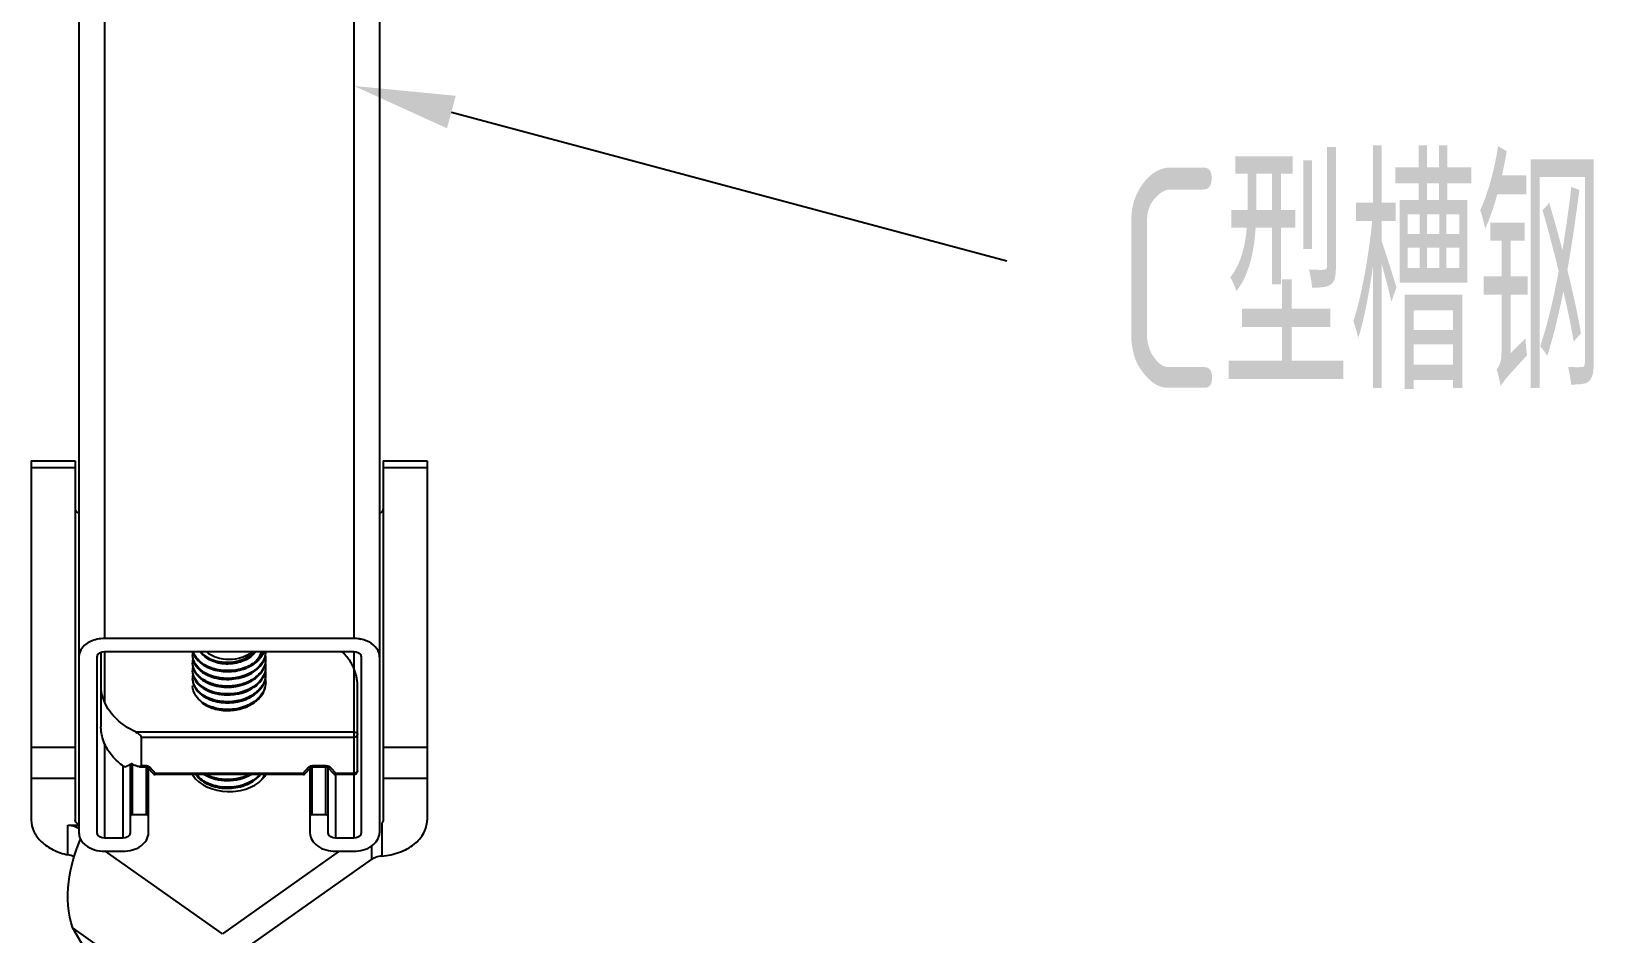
# Model space of a CAD drawing. Extents: x 4995099 to 5303443, y 4627657 to 4889583.
# Drawn here: x 5063627 to 5066722, y 4746297 to 4748084 of the extents above; entities that cross this region are included whole.
import ezdxf

# ---------------------------------------------------------------- set-up
doc = ezdxf.new("R2010")
doc.units = 0
doc.header["$LTSCALE"] = 1000
doc.header["$MEASUREMENT"] = 0
doc.layers.get('0').update_dxf_attribs({"color": 4, "linetype": 'CONTINUOUS'})
doc.styles.get("Standard").update_dxf_attribs({"font": 'GBENOR', "bigfont": 'GBCBIG'})

msp = doc.modelspace()

# ---------------------------------------------------------------- linework, layer by layer
at = {"linetype": 'Continuous'}
for p, q in [((5063772.6, 4750738.8), (5063772.6, 4746881.9)), ((5064266.3, 4750738.8), (5064266.3, 4746881.9)), ((5063721.8, 4750702.9), (5063721.8, 4746496.9)), ((5064317.1, 4750702.9), (5064317.1, 4746496.9)), ((5063627.4, 4747233.5), (5063714.5, 4747233.5)), ((5063627.4, 4747233.5), (5063627.4, 4746522.6)), ((5063714.5, 4747233.5), (5063714.5, 4746522.6)), ((5064324.4, 4747233.5), (5064411.5, 4747233.5)), ((5064324.4, 4747233.5), (5064324.4, 4746522.6)), ((5064411.5, 4747233.5), (5064411.5, 4746522.6)), ((5063627.4, 4747220.7), (5063714.5, 4747220.7)), ((5064324.4, 4747220.7), (5064411.5, 4747220.7)), ((5064266.3, 4746881.9), (5063772.6, 4746881.9)), ((5063765.3, 4746854.7), (5063765.3, 4746707.4)), ((5063772.6, 4746856.2), (5064266.3, 4746856.2)), ((5063772.6, 4746856.2), (5063772.6, 4746755.6)), ((5064266.3, 4746856.2), (5064266.3, 4746486.6)), ((5063758.1, 4746496.9), (5063758.1, 4746846)), ((5064280.8, 4746846), (5064280.8, 4746496.9)), ((5064273.5, 4746620.1), (5064273.5, 4746789.5)), ((5063833.7, 4746697.1), (5064266.3, 4746697.1)), ((5063714.5, 4746666.3), (5063627.4, 4746666.3)), ((5063772.6, 4746673.4), (5063772.6, 4746486.6)), ((5063845.2, 4746686.8), (5064266.3, 4746686.8)), ((5063845.2, 4746686.8), (5063845.2, 4746630.4)), ((5064411.5, 4746666.3), (5064324.4, 4746666.3)), ((5063823.4, 4746633.7), (5063823.4, 4746496.9)), ((5063827.8, 4746532.8), (5063827.8, 4746633.3)), ((5063714.5, 4746604.7), (5063627.4, 4746604.7)), ((5063808.9, 4746630.1), (5063808.9, 4746486.6)), ((5063841.6, 4746628.2), (5063853.8, 4746628.2)), ((5063845.2, 4746630.4), (5063853.8, 4746630.4)), ((5063853.8, 4746630.4), (5063853.8, 4746628.2)), ((5063855.4, 4746532.8), (5063855.4, 4746628.2)), ((5063857, 4746627.3), (5063869.6, 4746613.9)), ((5063859.7, 4746496.9), (5063859.7, 4746624.4)), ((5063862.3, 4746627.2), (5063873.8, 4746615)), ((5063869.6, 4746613.9), (5063870.3, 4746613.3)), ((5063870.3, 4746613.3), (5063871.5, 4746612.9)), ((5063871.5, 4746612.9), (5063872.1, 4746612.8)), ((5064166.7, 4746612.8), (5063872.1, 4746612.8)), ((5064165.1, 4746615), (5063873.8, 4746615)), ((5064165.1, 4746615), (5064176.6, 4746627.2)), ((5064166.8, 4746612.8), (5064167.4, 4746612.9)), ((5064167.4, 4746612.9), (5064168.5, 4746613.3)), ((5064168.5, 4746613.3), (5064169.3, 4746613.9)), ((5064169.3, 4746613.9), (5064181.9, 4746627.3)), ((5064179.2, 4746624.4), (5064179.2, 4746496.9)), ((5064183.5, 4746532.8), (5064183.5, 4746627.3)), ((5064185.1, 4746630.4), (5064211, 4746630.4)), ((5064185.1, 4746630.4), (5064185.1, 4746628.2)), ((5064185.1, 4746628.2), (5064211, 4746628.2)), ((5064211, 4746630.4), (5064211, 4746628.2)), ((5064211.1, 4746532.8), (5064211.1, 4746628.2)), ((5064214.2, 4746627.3), (5064226.8, 4746613.9)), ((5064215.5, 4746496.9), (5064215.5, 4746625.9)), ((5064219.5, 4746627.2), (5064231, 4746615)), ((5064226.8, 4746613.9), (5064227.5, 4746613.3)), ((5064227.5, 4746613.3), (5064228.7, 4746612.9)), ((5064228.7, 4746612.9), (5064229.3, 4746612.8)), ((5064266.3, 4746612.8), (5064229.3, 4746612.8)), ((5064230, 4746612.8), (5064230, 4746486.6)), ((5064266.3, 4746615), (5064231, 4746615)), ((5064411.5, 4746604.7), (5064324.4, 4746604.7)), ((5063700.1, 4746512.3), (5063721.8, 4746512.3)), ((5063700.1, 4746453.7), (5063700.1, 4746512.3)), ((5063824, 4746531.3), (5063823.4, 4746529.7)), ((5063825.6, 4746532.4), (5063824, 4746531.3)), ((5063827.8, 4746532.8), (5063825.6, 4746532.4)), ((5063855.4, 4746532.8), (5063827.8, 4746532.8)), ((5063857.5, 4746532.4), (5063855.4, 4746532.8)), ((5063859.1, 4746531.3), (5063857.5, 4746532.4)), ((5063859.7, 4746529.7), (5063859.1, 4746531.3)), ((5064179.7, 4746531.3), (5064179.2, 4746529.7)), ((5064181.3, 4746532.4), (5064179.7, 4746531.3)), ((5064183.5, 4746532.8), (5064181.3, 4746532.4)), ((5064211.1, 4746532.8), (5064183.5, 4746532.8)), ((5064213.3, 4746532.4), (5064211.1, 4746532.8)), ((5064214.9, 4746531.3), (5064213.3, 4746532.4)), ((5064215.5, 4746529.7), (5064214.9, 4746531.3)), ((5064321.9, 4746516.8), (5064321.9, 4746451.2)), ((5063808.9, 4746486.6), (5063772.6, 4746486.6)), ((5064266.3, 4746486.6), (5064230, 4746486.6)), ((5063772.6, 4746460.9), (5063808.9, 4746460.9)), ((5064006, 4746297.4), (5063773.3, 4746461.9)), ((5064237.2, 4746460.9), (5064006, 4746297.4)), ((5064230, 4746460.9), (5064266.3, 4746460.9)), ((5064301.3, 4746471.2), (5064301.3, 4746444.7)), ((5064006, 4746235.8), (5064301.3, 4746444.7)), ((5063710, 4746308.4), (5063923.8, 4746157.2)), ((5063923.8, 4745943.3), (5063710, 4746308.4))]:
    msp.add_line(p, q, dxfattribs=at)
msp.add_lwpolyline([(5064459.5, 4747924.3), (5065559.4, 4747629.8)])
for centre, radius, start, end in [((5064266.3, 4746810.8), 71.1, 80.8706, 90.0189), ((5064266.7, 4746813.6), 68.2, 78.0323, 80.8417), ((5063980.1, 4746850.4), 33.3, 169.9347, 179.9645), ((5063979.7, 4746850.5), 32.9, 180.0025, 183.3202), ((5064050.9, 4746858.3), 41.1, 347.1396, 348.9145), ((5064051.6, 4746858.2), 40.4, 348.9029, 357.1916), ((5064051.8, 4746856.3), 40.2, 349.8101, 359.9705), ((5064159, 4746768.9), 120.9, 42.2494, 46.358), ((5063980.2, 4746848.6), 33.4, 180.052, 191.6603), ((5063980.2, 4746835), 33.4, 168.2082, 179.9468), ((5063979.7, 4746835.1), 32.9, 180.0025, 183.319), ((5063980.2, 4746833.2), 33.4, 180.0522, 191.7103), ((5063980.2, 4746819.6), 33.4, 168.2604, 179.9474), ((5063979.7, 4746819.7), 32.9, 180.0024, 183.3198), ((5064049.8, 4746856.7), 42.3, 339.139, 349.3386), ((5064050, 4746841.2), 42.1, 339.3218, 350.2377), ((5064050.8, 4746858.4), 41.3, 346.6926, 347.1405), ((5064051.3, 4746842.9), 40.7, 348.6303, 349.8187), ((5064051.4, 4746856.3), 40.6, 349.4125, 349.8194), ((5064051.6, 4746827.4), 40.4, 348.9773, 357.229), ((5064051.4, 4746842.9), 40.7, 349.8191, 350.9299), ((5064051.8, 4746811.9), 40.2, 0.0332, 10.0184), ((5064051.4, 4746842.7), 40.6, 8.7721, 9.1529), ((5064051.8, 4746842.8), 40.3, 350.9257, 355.6647), ((5064051.4, 4746840.9), 40.6, 350.3157, 352.5466), ((5064051.8, 4746827.3), 40.2, 0.0308, 9.7049), ((5064051.8, 4746825.5), 40.2, 350.6114, 359.9707), ((5064051.9, 4746842.7), 40.2, 0.0242, 8.7833), ((5064052, 4746840.8), 40.1, 352.5397, 359.9837), ((5064052.1, 4746842.8), 40, 355.6713, 356.5908), ((5064052.2, 4746842.8), 39.9, 357.2291, 359.9993), ((5064052.1, 4746842.8), 39.9, 356.5909, 357.2293), ((5064052.3, 4746827.4), 39.8, 357.2509, 359.9984), ((5063980.2, 4746817.8), 33.4, 180.0496, 191.3679), ((5063980.2, 4746804.2), 33.4, 167.9094, 179.9433), ((5063979.7, 4746804.3), 32.9, 180.0025, 183.3152), ((5063979.7, 4746788.9), 32.9, 180.0025, 183.3152), ((5064016.3, 4746899.7), 83.7, 280.123, 282.928), ((5064051.6, 4746812), 40.4, 349.2692, 357.2332), ((5064051.8, 4746796.5), 40.2, 0.0332, 10.0043), ((5064051.8, 4746810.1), 40.2, 350.5969, 359.9706), ((5064052.3, 4746812), 39.8, 357.2538, 359.9983), ((5064052.3, 4746796.6), 39.8, 357.2538, 359.9983), ((5064015.1, 4746848.6), 78.7, 257.5731, 259.6973), ((5064034.5, 4746807.2), 60.8, 311.8202, 317.3511), ((5063908, 4746782.3), 169.2, 241.7354, 243.9434), ((5063989.3, 4746639.5), 50.6, 211.9656, 213.5353), ((5063979.7, 4746616.4), 32.9, 186.2145, 188.321), ((5063981.2, 4746619.7), 34.4, 191.5191, 196.3654), ((5063990.3, 4746637.8), 44.7, 214.1434, 218.9006), ((5063991.7, 4746638.9), 46.4, 218.8725, 219.1531), ((5063992.2, 4746639.3), 47.1, 219.1565, 220.767), ((5064047.5, 4746626.1), 44.7, 334.3672, 341.5372), ((5064049, 4746625.6), 43.1, 341.5792, 342.7354), ((5064052.6, 4746612), 39.5, 0.9501, 1.1978), ((5064266.3, 4746620.1), 7.26, 270.0008, 359.9997), ((5063752.8, 4746499), 31.4, 207.6898, 214.3075)]:
    msp.add_arc(centre, radius, start, end, dxfattribs=at)
msp.add_ellipse((5063924.1, 4746826.4), major_axis=(148, 197.9), ratio=0.292406, start_param=3.562723, end_param=3.670193, dxfattribs=at)
for points, knots in [([(5063714.5, 4747138.6), (5063714.5, 4747137.7), (5063715.3, 4747133.7), (5063718.9, 4747130.9), (5063721.7, 4747129.7)], [0, 0, 0, 0, 0.22722, 1, 1, 1, 1]), ([(5064317.2, 4747129.7), (5064318.2, 4747130.2), (5064321.7, 4747131.9), (5064324.4, 4747135.8), (5064324.4, 4747138.6)], [0, 0, 0, 0, 0.2888, 1, 1, 1, 1]), ([(5064317.1, 4746846), (5064317.1, 4746849.8), (5064312.9, 4746867.5), (5064294.2, 4746877.6), (5064280.9, 4746880.4)], [0, 0, 0, 0, 0.221136, 1, 1, 1, 1]), ([(5063744.6, 4746876), (5063741.3, 4746874.4), (5063730.1, 4746868.1), (5063721.8, 4746855.2), (5063721.8, 4746846)], [0, 0, 0, 0, 0.286732, 1, 1, 1, 1]), ([(5064070.7, 4746835.3), (5064060.9, 4746827.9), (5064036.8, 4746818), (5064004.8, 4746817.5), (5063980.9, 4746824.1), (5063965.8, 4746832.2), (5063954.3, 4746842.9), (5063949.6, 4746851.8), (5063948.3, 4746856.2)], [0, 0, 0, 0, 0.262112, 0.537776, 0.66937, 0.790942, 0.900704, 1, 1, 1, 1]), ([(5063950.1, 4746849.4), (5063950.5, 4746848.5), (5063952.5, 4746844.6), (5063955.1, 4746841.1), (5063957.4, 4746838.7)], [0, 0, 0, 0, 0.24232, 1, 1, 1, 1]), ([(5063962.1, 4746856.1), (5063972.2, 4746844), (5063993.5, 4746835.5), (5064018.1, 4746834.6), (5064035.7, 4746836.5), (5064048.4, 4746841), (5064055.8, 4746845.4)], [0, 0, 0, 0, 0.471992, 0.606824, 0.74197, 1, 1, 1, 1]), ([(5064072.6, 4746856.2), (5064066.8, 4746848.4), (5064049.2, 4746835.8), (5064018, 4746829.5), (5063987.2, 4746834.3), (5063969.9, 4746845.8), (5063964.6, 4746853.1)], [0, 0, 0, 0, 0.241934, 0.512224, 0.776098, 1, 1, 1, 1]), ([(5063974.2, 4746856.1), (5063980, 4746851.1), (5063994.7, 4746843.3), (5064019.4, 4746839.6), (5064044.1, 4746843.3), (5064058.9, 4746851.1), (5064064.7, 4746856.1)], [0, 0, 0, 0, 0.238191, 0.5, 0.761809, 1, 1, 1, 1]), ([(5064055.8, 4746845.4), (5064057.1, 4746846.2), (5064062.3, 4746849.2), (5064067.1, 4746852.9), (5064070.1, 4746856.2)], [0, 0, 0, 0, 0.261206, 1, 1, 1, 1]), ([(5064070.7, 4746835.3), (5064072.2, 4746836.8), (5064077.7, 4746843), (5064081.9, 4746850.4), (5064083.9, 4746856.2)], [0, 0, 0, 0, 0.260314, 1, 1, 1, 1]), ([(5064070.7, 4746835.3), (5064072.7, 4746836.7), (5064080, 4746842.5), (5064085.9, 4746850), (5064088.7, 4746856.2)], [0, 0, 0, 0, 0.267033, 1, 1, 1, 1]), ([(5064258.7, 4746837.2), (5064257.9, 4746838.3), (5064254.8, 4746842.9), (5064251.3, 4746847.1), (5064248.5, 4746850.2)], [0, 0, 0, 0, 0.245927, 1, 1, 1, 1]), ([(5064090.9, 4746848.9), (5064089.4, 4746842.2), (5064082.3, 4746828.8), (5064064.2, 4746814.1), (5064040.7, 4746804.8), (5064014.7, 4746801.8), (5063989.3, 4746805.4), (5063967.5, 4746814.9), (5063951.9, 4746829.6), (5063947.2, 4746842.5), (5063946.9, 4746848.6)], [0, 0, 0, 0, 0.111968, 0.236912, 0.374448, 0.518156, 0.658848, 0.787879, 0.900583, 1, 1, 1, 1]), ([(5064091.2, 4746834.8), (5064089.9, 4746828.1), (5064083.2, 4746814.5), (5064065.3, 4746799.3), (5064041.8, 4746789.6), (5064015.6, 4746786.4), (5063990, 4746789.8), (5063967.9, 4746799.3), (5063952, 4746814), (5063947.2, 4746827), (5063946.9, 4746833.2)], [0, 0, 0, 0, 0.111438, 0.235731, 0.372938, 0.516745, 0.657844, 0.787365, 0.900423, 1, 1, 1, 1]), ([(5063950.1, 4746834.1), (5063950.5, 4746833.1), (5063952.5, 4746829.2), (5063955.1, 4746825.7), (5063957.4, 4746823.2)], [0, 0, 0, 0, 0.242292, 1, 1, 1, 1]), ([(5063950.1, 4746818.7), (5063950.5, 4746817.7), (5063952.5, 4746813.8), (5063955.1, 4746810.3), (5063957.4, 4746807.8)], [0, 0, 0, 0, 0.242309, 1, 1, 1, 1]), ([(5063957.4, 4746838.7), (5063963.6, 4746831.8), (5063981, 4746820.9), (5064011.7, 4746814.8), (5064043.8, 4746818.4), (5064063.6, 4746827.8), (5064071.7, 4746834.1)], [0, 0, 0, 0, 0.225132, 0.482573, 0.749584, 1, 1, 1, 1]), ([(5063957.4, 4746823.2), (5063964.8, 4746815), (5063980.9, 4746806), (5064004.3, 4746801), (5064023.8, 4746800.7), (5064043, 4746804), (5064065.4, 4746812.6), (5064079.7, 4746824.5), (5064085.6, 4746834)], [0, 0, 0, 0, 0.231819, 0.363306, 0.499507, 0.635491, 0.766568, 1, 1, 1, 1]), ([(5063957.4, 4746807.8), (5063964.8, 4746799.6), (5063980.9, 4746790.6), (5064004.3, 4746785.6), (5064023.8, 4746785.3), (5064043, 4746788.6), (5064065.4, 4746797.2), (5064079.8, 4746809.1), (5064085.6, 4746818.6)], [0, 0, 0, 0, 0.231805, 0.363293, 0.499495, 0.635484, 0.766566, 1, 1, 1, 1]), ([(5064071.7, 4746834.1), (5064072.4, 4746834.7), (5064075.3, 4746837), (5064077.9, 4746839.6), (5064079.8, 4746841.6)], [0, 0, 0, 0, 0.25532, 1, 1, 1, 1]), ([(5064079.8, 4746841.6), (5064080.3, 4746842.3), (5064082.4, 4746844.7), (5064084.3, 4746847.4), (5064085.6, 4746849.4)], [0, 0, 0, 0, 0.254857, 1, 1, 1, 1]), ([(5064091.3, 4746819.7), (5064091, 4746818.4), (5064089.8, 4746813.3), (5064087.6, 4746808.5), (5064085.5, 4746805.1)], [0, 0, 0, 0, 0.245205, 1, 1, 1, 1]), ([(5064266.3, 4746823.4), (5064265.7, 4746824.6), (5064263.5, 4746829.4), (5064260.8, 4746833.9), (5064258.7, 4746837.2)], [0, 0, 0, 0, 0.246381, 1, 1, 1, 1]), ([(5064273.5, 4746789.5), (5064273.5, 4746791.1), (5064273.3, 4746794.2), (5064272.7, 4746800.2), (5064271, 4746810.1), (5064268.5, 4746818.4), (5064266.3, 4746823.4)], [0, 0, 0, 0, 0.138161, 0.267841, 0.521134, 1, 1, 1, 1]), ([(5063946.8, 4746802.3), (5063946.8, 4746796.5), (5063950.4, 4746783.9), (5063959.2, 4746774.6), (5063964.4, 4746770.6)], [0, 0, 0, 0, 0.471695, 1, 1, 1, 1]), ([(5064085.5, 4746805.1), (5064078.2, 4746793.2), (5064058.8, 4746779.4), (5064029.7, 4746772.1), (5064005.7, 4746771.7), (5063983.2, 4746776.7), (5063964.3, 4746786.6), (5063951.1, 4746800.5), (5063947.2, 4746812.2), (5063946.9, 4746817.8)], [0, 0, 0, 0, 0.247397, 0.387799, 0.530345, 0.667239, 0.791958, 0.901708, 1, 1, 1, 1]), ([(5063962.2, 4746774.3), (5063957.8, 4746778), (5063950.5, 4746786.4), (5063947.2, 4746797.2), (5063946.9, 4746802.4)], [0, 0, 0, 0, 0.52477, 1, 1, 1, 1]), ([(5063947.5, 4746811.2), (5063948.6, 4746805.8), (5063953.8, 4746794.8), (5063968.1, 4746782.2), (5063987.3, 4746773.5), (5064009.5, 4746769.5), (5064032.8, 4746770.7), (5064060.7, 4746778.5), (5064079.1, 4746792.2), (5064085.9, 4746803.8)], [0, 0, 0, 0, 0.099803, 0.212169, 0.338787, 0.476105, 0.61766, 0.756186, 1, 1, 1, 1]), ([(5064035.8, 4746787.6), (5064032.6, 4746786.8), (5064019.9, 4746784.5), (5064006.7, 4746785.2), (5063997.3, 4746787.4)], [0, 0, 0, 0, 0.252464, 1, 1, 1, 1]), ([(5064031.1, 4746817.4), (5064028.3, 4746816.9), (5064017.4, 4746815.5), (5064006.2, 4746816.2), (5063998.2, 4746817.9)], [0, 0, 0, 0, 0.253006, 1, 1, 1, 1]), ([(5064032.3, 4746802.2), (5064029.5, 4746801.7), (5064018.3, 4746800.1), (5064006.8, 4746800.7), (5063998.5, 4746802.5)], [0, 0, 0, 0, 0.252727, 1, 1, 1, 1]), ([(5064092, 4746794.7), (5064091.7, 4746789.5), (5064089.1, 4746778.9), (5064083, 4746770), (5064079.2, 4746766)], [0, 0, 0, 0, 0.483641, 1, 1, 1, 1]), ([(5064087.4, 4746793.1), (5064086.9, 4746792.1), (5064084.6, 4746787.9), (5064081.7, 4746784), (5064079.2, 4746781.4)], [0, 0, 0, 0, 0.24363, 1, 1, 1, 1]), ([(5064080.1, 4746765.1), (5064083.8, 4746769.2), (5064089.8, 4746778.5), (5064092, 4746789.4), (5064092, 4746794.6)], [0, 0, 0, 0, 0.515614, 1, 1, 1, 1]), ([(5064080.1, 4746780.4), (5064080.8, 4746781.2), (5064083.4, 4746784.3), (5064085.6, 4746787.8), (5064087, 4746790.4)], [0, 0, 0, 0, 0.256096, 1, 1, 1, 1]), ([(5064087, 4746790.4), (5064087.6, 4746791.5), (5064089.6, 4746795.6), (5064090.9, 4746800.1), (5064091.5, 4746803.5)], [0, 0, 0, 0, 0.255239, 1, 1, 1, 1]), ([(5064091.3, 4746804.5), (5064091.1, 4746803.5), (5064090.3, 4746799.6), (5064088.8, 4746795.8), (5064087.4, 4746793.1)], [0, 0, 0, 0, 0.246649, 1, 1, 1, 1]), ([(5063765.3, 4746779.2), (5063765.3, 4746779.9), (5063765.7, 4746776.1), (5063766.1, 4746774.7), (5063766.7, 4746771.5), (5063767.6, 4746768.6), (5063768.6, 4746765.5), (5063770.2, 4746761.1), (5063771.6, 4746757.8), (5063772.6, 4746755.6)], [0, 0, 0, 0, 0.078745, 0.19228, 0.31189, 0.436571, 0.566746, 0.703259, 1, 1, 1, 1]), ([(5063961.9, 4746759.1), (5063957.7, 4746762.8), (5063950.4, 4746771.2), (5063947.2, 4746781.9), (5063946.9, 4746787)], [0, 0, 0, 0, 0.524463, 1, 1, 1, 1]), ([(5064075.1, 4746761.9), (5064067.7, 4746755.3), (5064049.2, 4746745.1), (5064018.1, 4746739.7), (5063987.4, 4746743.7), (5063969, 4746753), (5063961.9, 4746759.1)], [0, 0, 0, 0, 0.244054, 0.507922, 0.767735, 1, 1, 1, 1]), ([(5064079.2, 4746781.4), (5064072.4, 4746773.9), (5064053.9, 4746762), (5064021.7, 4746755.1), (5063989.2, 4746758.4), (5063969.7, 4746767.9), (5063962.2, 4746774.3)], [0, 0, 0, 0, 0.239543, 0.50309, 0.765417, 1, 1, 1, 1]), ([(5063964.4, 4746770.6), (5063972.3, 4746764.5), (5063992, 4746755.8), (5064024.3, 4746753.4), (5064055.7, 4746760.9), (5064073.6, 4746773), (5064080.1, 4746780.4)], [0, 0, 0, 0, 0.237667, 0.50065, 0.762696, 1, 1, 1, 1]), ([(5063965, 4746754.7), (5063972.1, 4746749.4), (5063989.6, 4746741.4), (5064018.4, 4746738), (5064047.4, 4746742.8), (5064065, 4746751.8), (5064072.2, 4746757.6)], [0, 0, 0, 0, 0.234486, 0.493055, 0.755143, 1, 1, 1, 1]), ([(5064035, 4746772), (5064032.2, 4746771.3), (5064021, 4746769.4), (5064009.4, 4746769.7), (5064001, 4746771.2)], [0, 0, 0, 0, 0.251553, 1, 1, 1, 1]), ([(5064072.2, 4746757.6), (5064073, 4746758.1), (5064075.8, 4746760.5), (5064078.4, 4746763), (5064080.1, 4746765.1)], [0, 0, 0, 0, 0.255282, 1, 1, 1, 1]), ([(5063833.7, 4746697.1), (5063820.1, 4746703.7), (5063795.8, 4746719.7), (5063778.1, 4746743.2), (5063772.6, 4746755.6)], [0, 0, 0, 0, 0.528487, 1, 1, 1, 1]), ([(5064035, 4746756.6), (5064032.1, 4746755.9), (5064020.8, 4746754), (5064009.1, 4746754.3), (5064000.6, 4746755.9)], [0, 0, 0, 0, 0.251672, 1, 1, 1, 1]), ([(5063772.6, 4746673.4), (5063770.3, 4746678.5), (5063767.9, 4746686.7), (5063766.2, 4746696.6), (5063765.6, 4746702.6), (5063765.3, 4746705.8), (5063765.3, 4746707.4)], [0, 0, 0, 0, 0.478872, 0.732167, 0.861849, 1, 1, 1, 1]), ([(5063833.7, 4746697.1), (5063836.1, 4746695.9), (5063839.6, 4746693.7), (5063843.5, 4746690.3), (5063845.2, 4746688), (5063845.2, 4746686.8)], [0, 0, 0, 0, 0.508644, 0.771516, 1, 1, 1, 1]), ([(5064266.3, 4746697.1), (5064268.1, 4746697.1), (5064270.7, 4746696.4), (5064273.1, 4746694.1), (5064273.5, 4746692.6), (5064273.5, 4746692)], [0, 0, 0, 0, 0.552527, 0.789194, 1, 1, 1, 1]), ([(5063810.5, 4746628.7), (5063802.2, 4746634.7), (5063787.4, 4746648), (5063776.5, 4746664.8), (5063772.6, 4746673.4)], [0, 0, 0, 0, 0.520159, 1, 1, 1, 1]), ([(5064266.3, 4746686.8), (5064268.1, 4746686.8), (5064270.7, 4746687.5), (5064273.1, 4746689.8), (5064273.5, 4746691.3), (5064273.5, 4746692)], [0, 0, 0, 0, 0.552515, 0.789179, 1, 1, 1, 1]), ([(5063827.9, 4746633.3), (5063827.7, 4746633.5), (5063826.9, 4746633.8), (5063826, 4746634), (5063825.5, 4746633.7)], [0, 0, 0, 0, 0.298771, 1, 1, 1, 1]), ([(5063811.9, 4746628.1), (5063811.8, 4746628.2), (5063811.3, 4746628.3), (5063810.9, 4746628.5), (5063810.5, 4746628.7)], [0, 0, 0, 0, 0.224258, 1, 1, 1, 1]), ([(5063841.6, 4746628.2), (5063840.9, 4746628.2), (5063838.2, 4746628.5), (5063835.6, 4746629.4), (5063833.7, 4746630.4)], [0, 0, 0, 0, 0.232638, 1, 1, 1, 1]), ([(5063845.2, 4746630.4), (5063845.2, 4746630), (5063845, 4746629.2), (5063843.6, 4746628.3), (5063842.4, 4746628.2), (5063841.6, 4746628.2)], [0, 0, 0, 0, 0.239055, 0.472377, 1, 1, 1, 1]), ([(5063853.8, 4746630.4), (5063854.3, 4746630.4), (5063856.4, 4746630.2), (5063858.4, 4746629.7), (5063859.8, 4746629)], [0, 0, 0, 0, 0.258297, 1, 1, 1, 1]), ([(5063853.8, 4746628.2), (5063854.6, 4746628.2), (5063855.7, 4746628), (5063856.7, 4746627.6), (5063857, 4746627.3)], [0, 0, 0, 0, 0.694252, 1, 1, 1, 1]), ([(5063859.7, 4746626.4), (5063859.4, 4746626.4), (5063858.4, 4746626.4), (5063857.5, 4746626.8), (5063857, 4746627.3)], [0, 0, 0, 0, 0.28225, 1, 1, 1, 1]), ([(5063862.3, 4746627.2), (5063862, 4746627.1), (5063861.2, 4746626.7), (5063860.3, 4746626.5), (5063859.7, 4746626.4)], [0, 0, 0, 0, 0.268193, 1, 1, 1, 1]), ([(5063873.8, 4746615), (5063873.4, 4746614.6), (5063872.6, 4746614.1), (5063871.3, 4746613.3), (5063870, 4746613.5), (5063869.6, 4746613.9)], [0, 0, 0, 0, 0.333929, 0.607776, 1, 1, 1, 1]), ([(5063872.1, 4746612.8), (5063872.4, 4746612.8), (5063873.1, 4746613.7), (5063873.5, 4746614.4), (5063873.8, 4746615)], [0, 0, 0, 0, 0.344146, 1, 1, 1, 1]), ([(5063947.1, 4746611.5), (5063961.1, 4746590.5), (5064005.2, 4746574.6), (5064056.2, 4746582.5), (5064080.1, 4746597.1), (5064088.1, 4746606.7)], [0, 0, 0, 0, 0.487782, 0.759802, 1, 1, 1, 1]), ([(5064079.9, 4746612.7), (5064072.5, 4746604.3), (5064051.5, 4746591.2), (5064015.6, 4746585.2), (5063980.6, 4746591.4), (5063961, 4746604.5), (5063954.7, 4746612.8)], [0, 0, 0, 0, 0.244143, 0.51353, 0.775518, 1, 1, 1, 1]), ([(5063956.5, 4746608.6), (5063963.4, 4746600.6), (5063983.7, 4746588.3), (5064019, 4746583.3), (5064054.5, 4746590.4), (5064074.7, 4746604.2), (5064081.6, 4746612.8)], [0, 0, 0, 0, 0.228358, 0.491922, 0.759562, 1, 1, 1, 1]), ([(5063970, 4746612.7), (5063983.5, 4746604.5), (5064016.3, 4746597), (5064048.9, 4746604.6), (5064063, 4746612.7)], [0, 0, 0, 0, 0.491142, 1, 1, 1, 1]), ([(5064059.4, 4746612.7), (5064046.1, 4746605.9), (5064016.1, 4746599.5), (5063986, 4746605.9), (5063973.3, 4746612.8)], [0, 0, 0, 0, 0.508141, 1, 1, 1, 1]), ([(5064032.9, 4746602.1), (5064029.9, 4746601.5), (5064017.7, 4746599.7), (5064005.2, 4746600.6), (5063996.3, 4746602.8)], [0, 0, 0, 0, 0.253335, 1, 1, 1, 1]), ([(5064089.4, 4746612.8), (5064089.1, 4746611.9), (5064087.7, 4746608.5), (5064085.9, 4746605.3), (5064084.3, 4746603)], [0, 0, 0, 0, 0.245608, 1, 1, 1, 1]), ([(5064169.3, 4746613.9), (5064168.8, 4746613.5), (5064167.6, 4746613.3), (5064166.2, 4746614.1), (5064165.5, 4746614.6), (5064165.1, 4746615)], [0, 0, 0, 0, 0.392224, 0.666072, 1, 1, 1, 1]), ([(5064165.1, 4746615), (5064165.4, 4746614.4), (5064165.7, 4746613.7), (5064166.4, 4746612.8), (5064166.8, 4746612.8)], [0, 0, 0, 0, 0.655854, 1, 1, 1, 1]), ([(5064176.6, 4746627.2), (5064176.8, 4746627.1), (5064177.6, 4746626.7), (5064178.5, 4746626.5), (5064179.2, 4746626.4)], [0, 0, 0, 0, 0.268193, 1, 1, 1, 1]), ([(5064179.1, 4746629), (5064179.5, 4746629.2), (5064181.4, 4746630), (5064183.5, 4746630.4), (5064185.1, 4746630.4)], [0, 0, 0, 0, 0.240525, 1, 1, 1, 1]), ([(5064179.2, 4746626.4), (5064179.5, 4746626.4), (5064180.4, 4746626.4), (5064181.4, 4746626.8), (5064181.9, 4746627.3)], [0, 0, 0, 0, 0.28225, 1, 1, 1, 1]), ([(5064181.9, 4746627.3), (5064182.1, 4746627.6), (5064183.2, 4746628), (5064184.3, 4746628.2), (5064185.1, 4746628.2)], [0, 0, 0, 0, 0.30582, 1, 1, 1, 1]), ([(5064211, 4746628.2), (5064211.8, 4746628.2), (5064212.9, 4746628), (5064213.9, 4746627.6), (5064214.2, 4746627.3)], [0, 0, 0, 0, 0.694252, 1, 1, 1, 1]), ([(5064219.5, 4746627.2), (5064219.1, 4746627), (5064217.8, 4746626.5), (5064216.4, 4746626.3), (5064215.4, 4746626.6)], [0, 0, 0, 0, 0.286288, 1, 1, 1, 1]), ([(5064215.5, 4746629.6), (5064215.9, 4746629.5), (5064217.3, 4746628.9), (5064218.7, 4746628), (5064219.5, 4746627.2)], [0, 0, 0, 0, 0.265871, 1, 1, 1, 1]), ([(5064231, 4746615), (5064230.6, 4746614.6), (5064229.8, 4746614.1), (5064228.5, 4746613.3), (5064227.2, 4746613.5), (5064226.8, 4746613.9)], [0, 0, 0, 0, 0.333929, 0.607776, 1, 1, 1, 1]), ([(5064229.3, 4746612.8), (5064229.6, 4746612.8), (5064230.3, 4746613.7), (5064230.7, 4746614.4), (5064231, 4746615)], [0, 0, 0, 0, 0.344146, 1, 1, 1, 1]), ([(5064273.5, 4746620.1), (5064273.5, 4746619.4), (5064273.1, 4746617.9), (5064270.7, 4746615.6), (5064268.1, 4746615), (5064266.3, 4746615)], [0, 0, 0, 0, 0.210821, 0.447485, 1, 1, 1, 1]), ([(5064031.4, 4746586.4), (5064028.7, 4746585.9), (5064017.7, 4746584.5), (5064006.5, 4746585.1), (5063998.4, 4746586.9)], [0, 0, 0, 0, 0.252903, 1, 1, 1, 1]), ([(5063627.4, 4746522.6), (5063627.4, 4746514.8), (5063631.3, 4746498.5), (5063647.3, 4746477.8), (5063671.1, 4746462), (5063690, 4746455.8), (5063700.1, 4746453.7)], [0, 0, 0, 0, 0.215862, 0.450689, 0.713102, 1, 1, 1, 1]), ([(5063700.1, 4746512.3), (5063702.1, 4746512.3), (5063709.8, 4746511.7), (5063717.5, 4746508.8), (5063721.9, 4746505.3)], [0, 0, 0, 0, 0.265386, 1, 1, 1, 1]), ([(5063721.7, 4746513.7), (5063720.6, 4746514.1), (5063717.2, 4746515.9), (5063714.5, 4746519.8), (5063714.5, 4746522.6)], [0, 0, 0, 0, 0.2888, 1, 1, 1, 1]), ([(5064321.9, 4746451.2), (5064333.8, 4746452.2), (5064356.6, 4746457), (5064385.9, 4746472.6), (5064406.3, 4746495), (5064411.5, 4746513.8), (5064411.5, 4746522.6)], [0, 0, 0, 0, 0.28821, 0.553531, 0.788229, 1, 1, 1, 1]), ([(5063710, 4746308.4), (5063699.5, 4746337.2), (5063696.8, 4746399.8), (5063713.2, 4746458.1), (5063725.2, 4746484.9)], [0, 0, 0, 0, 0.510211, 1, 1, 1, 1]), ([(5063726.8, 4746481.3), (5063729, 4746478.1), (5063741.1, 4746465.7), (5063759.3, 4746460.9), (5063772.6, 4746460.9)], [0, 0, 0, 0, 0.224309, 1, 1, 1, 1]), ([(5063808.9, 4746460.9), (5063821.4, 4746460.9), (5063844.6, 4746465.7), (5063859.7, 4746487.1), (5063859.7, 4746496.9)], [0, 0, 0, 0, 0.559767, 1, 1, 1, 1]), ([(5064179.2, 4746496.9), (5064179.2, 4746487.1), (5064194.3, 4746465.7), (5064217.5, 4746460.9), (5064230, 4746460.9)], [0, 0, 0, 0, 0.440233, 1, 1, 1, 1]), ([(5064266.3, 4746460.9), (5064278.8, 4746460.9), (5064302, 4746465.7), (5064317.1, 4746487.1), (5064317.1, 4746496.9)], [0, 0, 0, 0, 0.559767, 1, 1, 1, 1])]:
    msp.add_open_spline(points, degree=3, knots=knots, dxfattribs=at)
for points in [[(5063758, 4746880.4), (5063753.4, 4746879.4), (5063748.9, 4746878), (5063744.6, 4746876)], [(5063772.6, 4746881.9), (5063767.7, 4746881.9), (5063762.8, 4746881.4), (5063758, 4746880.4)], [(5063758.1, 4746846), (5063758.1, 4746851.9), (5063766.7, 4746856.2), (5063772.6, 4746856.2)], [(5063947.7, 4746856.2), (5063948.3, 4746853.9), (5063949.1, 4746851.6), (5063950.1, 4746849.4)], [(5064085.6, 4746849.4), (5064086.9, 4746851.6), (5064088, 4746853.8), (5064089, 4746856.2)], [(5064266.3, 4746856.2), (5064272.2, 4746856.2), (5064280.8, 4746851.9), (5064280.8, 4746846)], [(5063947.5, 4746841.8), (5063948.1, 4746839.2), (5063948.9, 4746836.5), (5063950.1, 4746834.1)], [(5063947.5, 4746826.4), (5063948.1, 4746823.7), (5063949, 4746821.1), (5063950.1, 4746818.7)], [(5064085.6, 4746834), (5064087, 4746836.4), (5064088.3, 4746839), (5064089.3, 4746841.6)], [(5064085.6, 4746818.6), (5064087.1, 4746821.1), (5064088.3, 4746823.7), (5064089.4, 4746826.4)], [(5064089.4, 4746811), (5064090.3, 4746813.6), (5064091.1, 4746816.2), (5064091.5, 4746818.9)], [(5064085.9, 4746803.8), (5064087.3, 4746806.1), (5064088.4, 4746808.5), (5064089.4, 4746811)], [(5063812.7, 4746628.2), (5063812.4, 4746628.1), (5063812.2, 4746628.1), (5063811.9, 4746628.1)], [(5063859.8, 4746629), (5063860.7, 4746628.5), (5063861.5, 4746627.9), (5063862.3, 4746627.2)], [(5064088.1, 4746606.7), (5064089.7, 4746608.6), (5064091.2, 4746610.6), (5064092.5, 4746612.7)], [(5064176.6, 4746627.2), (5064177.3, 4746627.9), (5064178.2, 4746628.5), (5064179.1, 4746629)], [(5064211, 4746630.4), (5064212.5, 4746630.4), (5064214, 4746630.1), (5064215.5, 4746629.6)], [(5064215.4, 4746626.6), (5064214.9, 4746626.7), (5064214.5, 4746627), (5064214.2, 4746627.3)], [(5064324.4, 4746522.6), (5064324.4, 4746520.5), (5064323.3, 4746518.3), (5064321.9, 4746516.8)], [(5063721.8, 4746496.9), (5063721.8, 4746492.6), (5063722.9, 4746488.2), (5063724.9, 4746484.4)], [(5063772.6, 4746486.6), (5063766.7, 4746486.6), (5063758.1, 4746491), (5063758.1, 4746496.9)], [(5063823.4, 4746496.9), (5063823.4, 4746491), (5063814.8, 4746486.6), (5063808.9, 4746486.6)], [(5064230, 4746486.6), (5064224, 4746486.6), (5064215.5, 4746491), (5064215.5, 4746496.9)], [(5064280.8, 4746496.9), (5064280.8, 4746491), (5064272.2, 4746486.6), (5064266.3, 4746486.6)], [(5063712.3, 4746449.7), (5063708.4, 4746451.5), (5063704.3, 4746452.8), (5063700.1, 4746453.7)], [(5064309.8, 4746448.8), (5064306.8, 4746447.9), (5064303.9, 4746446.5), (5064301.3, 4746444.7)], [(5064321.9, 4746451.2), (5064317.8, 4746450.8), (5064313.7, 4746450.1), (5064309.8, 4746448.8)]]:
    msp.add_open_spline(points, degree=3, dxfattribs=at)
msp.add_solid([(5064450.8, 4747892.1), (5064266.3, 4747976.1), (5064468.1, 4747956.5)])

# ---------------------------------------------------------------- texts
at = {"width": 0.8}
msp.add_text('C型槽钢', height=435.6, dxfattribs=at).set_placement((5065774.1, 4747377.5))

doc.saveas('drawing.dxf')
